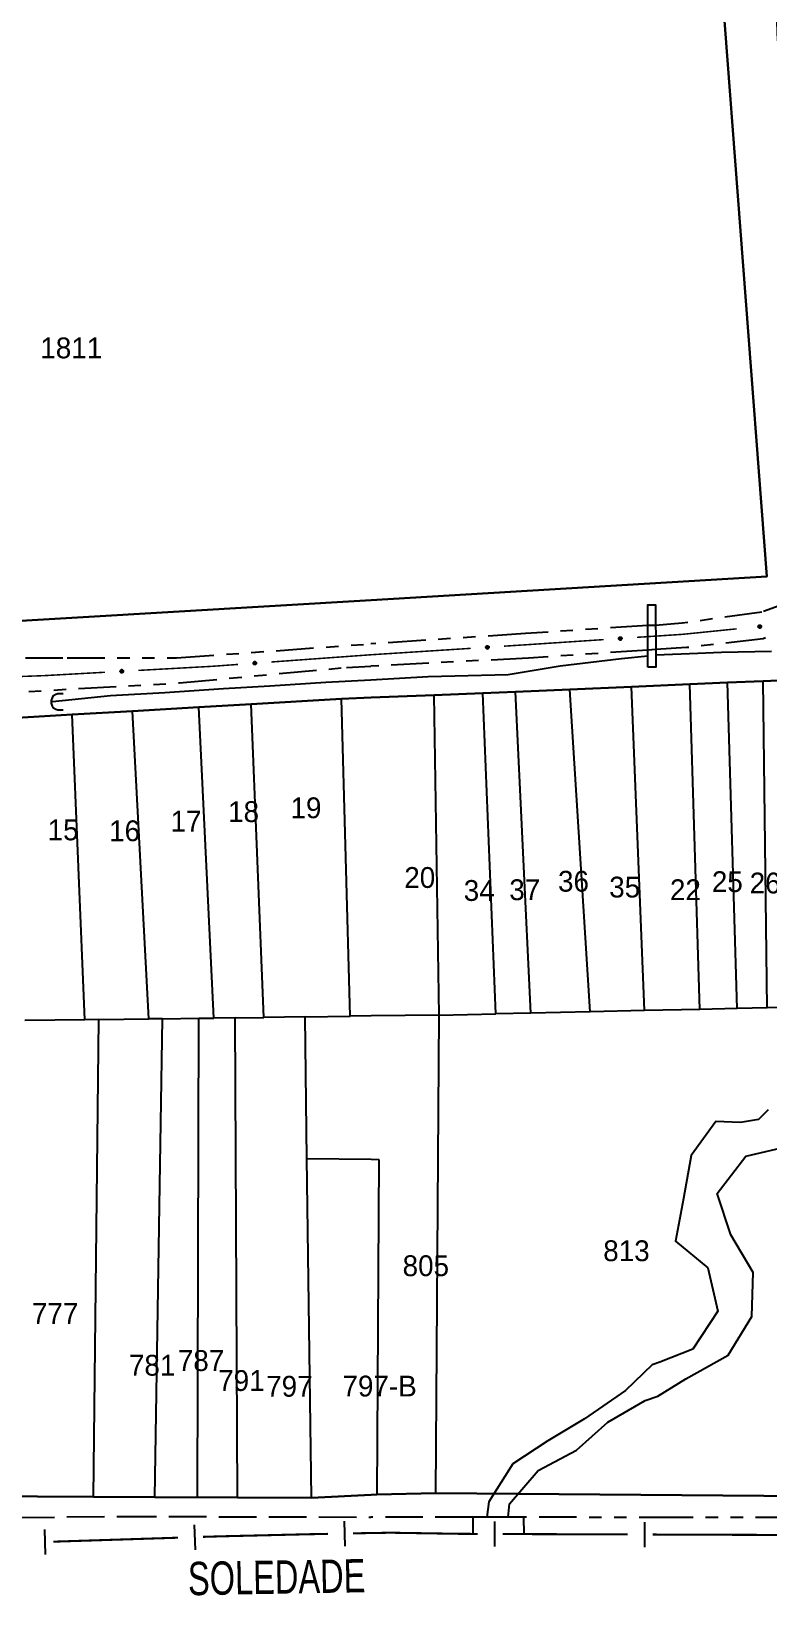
# Model space of a CAD drawing. Extents: x 201225 to 202591, y 4854937 to 4856079.
# Drawn here: x 202277.8 to 202366.2, y 4855152.5 to 4855340.4 of the extents above; entities that cross this region are included whole.
import ezdxf
from ezdxf.enums import TextEntityAlignment as Align

# ---------------------------------------------------------------- set-up
doc = ezdxf.new("R2010")
doc.units = 0
doc.header["$LTSCALE"] = 1.5
doc.header["$MEASUREMENT"] = 0
for name, pattern in [('TRACO_05', [11, 7, -1, 0.5, -1, 0.5, -1]), ('TRACO_11', [8, 3, -1, 3, -1]), ('TRACO_25', [8, 3, -1, 1, -1, 1, -1])]:
    doc.linetypes.add(name, pattern=pattern)
for name, color, linetype in [('CD_MALHA_LOTES', 7, 'CONTINUOUS'), ('HD-CURSO-PERENE', 170, 'CONTINUOUS'), ('HD-VALAS-DRENOS', 170, 'CONTINUOUS'), ('LM-LIM-SETORES-BAIRROS', 250, 'CONTINUOUS'), ('RU-QUADRA', 210, 'CONTINUOUS'), ('SV-BUEIRO-VALA', 7, 'CONTINUOUS'), ('SV-EIXO-RUA-N-PAV', 6, 'CONTINUOUS'), ('SV-ESTIVAS', 7, 'CONTINUOUS'), ('SV-PONTE-BUEIRO', 251, 'CONTINUOUS'), ('SV-RUA-NAO-PAV', 7, 'CONTINUOUS'), ('SV-RUA-PAVIM', 7, 'CONTINUOUS'), ('SV-TXT-RUA-PAV', 7, 'CONTINUOUS'), ('Th_NmrPort', 7, 'CONTINUOUS')]:
    doc.layers.add(name, color=color, linetype=linetype)
doc.styles.add('ARIAL', font='ARIAL.SHX')

# ---------------------------------------------------------------- blocks, each defined once
blk = doc.blocks.new('COD120', base_point=(202325.86, 4856054.02))
at = {"layer": 'SV-BUEIRO-VALA'}
blk.add_lwpolyline([(202324.86, 4856052.62), (202324.86, 4856053.203333), (202324.86, 4856053.290833), (202324.943333, 4856053.524167), (202325.11, 4856053.786667), (202325.36, 4856053.9325), (202325.693333, 4856054.02), (202326.026667, 4856054.02), (202326.36, 4856053.9325), (202326.61, 4856053.786667), (202326.776667, 4856053.524167), (202326.86, 4856053.290833), (202326.86, 4856053.203333), (202326.86, 4856052.62)], dxfattribs=at)

msp = doc.modelspace()

# ---------------------------------------------------------------- linework, layer by layer
at = {"layer": 'CD_MALHA_LOTES', "linetype": 'Continuous', "flags": 128}
for points in [[(202366.07, 4855274.9), (202360.42, 4855349.59)], [(202318.57, 4855272.08), (202366.07, 4855274.9)], [(202175.44, 4855263.61), (202318.57, 4855272.08)], [(202361.35, 4855262.18), (202365.64, 4855262.36)], [(202365.64, 4855262.36), (202370.22, 4855262.56)], [(202366.12, 4855223.11), (202365.64, 4855262.36)], [(202315.02, 4855260.24), (202318.57, 4855260.37)], [(202318.57, 4855260.37), (202326.14, 4855260.65)], [(202326.14, 4855260.65), (202332, 4855260.9)], [(202326.73, 4855222.23), (202326.14, 4855260.65)], [(202332, 4855260.9), (202335.9, 4855261.07)], [(202333.55, 4855222.38), (202332, 4855260.9)], [(202335.9, 4855261.07), (202342.43, 4855261.36)], [(202337.75, 4855222.48), (202335.9, 4855261.07)], [(202342.43, 4855261.36), (202349.84, 4855261.68)], [(202344.86, 4855222.64), (202342.43, 4855261.36)], [(202349.84, 4855261.68), (202356.85, 4855261.98)], [(202351.4, 4855222.78), (202349.84, 4855261.68)], [(202356.85, 4855261.98), (202361.35, 4855262.18)], [(202358.03, 4855222.93), (202356.85, 4855261.98)], [(202362.51, 4855223.03), (202361.35, 4855262.18)], [(202282.68, 4855258.34), (202289.9, 4855258.76)], [(202289.9, 4855258.76), (202297.87, 4855259.23)], [(202291.87, 4855221.79), (202289.9, 4855258.76)], [(202297.87, 4855259.23), (202304.18, 4855259.6)], [(202299.68, 4855221.89), (202297.87, 4855259.23)], [(202304.18, 4855259.6), (202315.02, 4855260.24)], [(202305.69, 4855221.97), (202304.18, 4855259.6)], [(202316.06, 4855222.11), (202315.02, 4855260.24)], [(202276.09, 4855257.95), (202282.68, 4855258.34)], [(202284.21, 4855221.69), (202282.68, 4855258.34)], [(202351.4, 4855222.78), (202344.86, 4855222.64)], [(202358.03, 4855222.93), (202351.4, 4855222.78)], [(202362.51, 4855223.03), (202358.03, 4855222.93)], [(202366.12, 4855223.11), (202362.51, 4855223.03)], [(202371.48, 4855223.23), (202366.12, 4855223.11)], [(202284.21, 4855221.69), (202276.99, 4855221.6)], [(202285.86, 4855221.71), (202284.21, 4855221.69)], [(202285.25, 4855164.4), (202285.86, 4855221.71)], [(202285.86, 4855221.71), (202291.87, 4855221.79)], [(202293.52, 4855221.81), (202291.87, 4855221.79)], [(202292.62, 4855164.36), (202293.52, 4855221.81)], [(202293.52, 4855221.81), (202297.88, 4855221.87)], [(202297.72, 4855164.33), (202297.88, 4855221.87)], [(202297.88, 4855221.87), (202299.68, 4855221.89)], [(202302.24, 4855221.93), (202299.68, 4855221.89)], [(202302.24, 4855221.93), (202305.69, 4855221.97)], [(202302.53, 4855164.3), (202302.24, 4855221.93)], [(202310.65, 4855222.04), (202305.69, 4855221.97)], [(202310.65, 4855222.04), (202316.06, 4855222.11)], [(202310.87, 4855205.04), (202310.65, 4855222.04)], [(202318.57, 4855222.14), (202316.06, 4855222.11)], [(202326.73, 4855222.23), (202318.57, 4855222.14)], [(202326.34, 4855164.84), (202326.73, 4855222.23)], [(202326.73, 4855222.23), (202333.55, 4855222.38)], [(202337.75, 4855222.48), (202333.55, 4855222.38)], [(202344.86, 4855222.64), (202337.75, 4855222.48)], [(202311.4, 4855164.26), (202310.87, 4855205.04)], [(202310.87, 4855205.04), (202318.57, 4855204.94)], [(202318.57, 4855204.94), (202319.48, 4855204.92)], [(202319.48, 4855204.92), (202319.25, 4855164.66)], [(202318.57, 4855164.62), (202311.4, 4855164.26)], [(202319.25, 4855164.66), (202318.57, 4855164.62)], [(202326.34, 4855164.84), (202319.25, 4855164.66)], [(202375.58, 4855164.42), (202326.34, 4855164.84)], [(202285.25, 4855164.4), (202271.73, 4855164.48)], [(202292.62, 4855164.36), (202285.25, 4855164.4)], [(202297.72, 4855164.33), (202292.62, 4855164.36)], [(202302.53, 4855164.3), (202297.72, 4855164.33)], [(202311.4, 4855164.26), (202302.53, 4855164.3)]]:
    msp.add_lwpolyline(points, dxfattribs=at)
at = {"layer": 'HD-CURSO-PERENE', "linetype": 'Continuous'}
for points in [[(202366.23, 4855210.88, 2.8), (202365.07, 4855209.69, 3.21), (202362.92, 4855209.36, 3.21), (202359.95, 4855209.46, 3.2), (202356.98, 4855205.38, 3.2), (202356.08, 4855200.23, 3.2), (202355.11, 4855195.1, 3.2), (202358.99, 4855191.88, 3.2), (202360.2, 4855186.7, 3.2), (202357.19, 4855182.11, 3.2), (202353.22, 4855180.57, 3.2), (202352.33, 4855180.23, 3.2), (202349.12, 4855177.15, 3.2), (202344.18, 4855173.78, 3.2), (202339.77, 4855171.14, 3.2), (202335.58, 4855168.35, 3.2), (202332.71, 4855163.8, 3.35), (202332.45, 4855161.96, 3.35)], [(202335.04, 4855161.96, 3.22), (202335.18, 4855163.55, 3.22), (202338.64, 4855167.56, 3.22), (202343.23, 4855170.02, 3.22), (202347, 4855173.37, 3.22), (202351.46, 4855175.98, 3.22), (202353, 4855176.49, 3.22), (202356.37, 4855178.57, 3.22), (202361.45, 4855181.42, 3.22), (202364.28, 4855186.05, 3.22), (202364.43, 4855191.34, 3.22), (202361.77, 4855195.85, 3.22), (202360.14, 4855200.84, 3.22), (202363.55, 4855205.3, 3.22), (202369.05, 4855206.58, 3.22)]]:
    msp.add_polyline3d(points, dxfattribs=at)
at = {"layer": 'HD-VALAS-DRENOS', "linetype": 'TRACO_05'}
for points in [[(202352.75, 4855265.51, 2.79), (202357.78, 4855265.71, 2.75), (202360.63, 4855265.83, 2.75), (202366.64, 4855265.95, 2.75)], [(202318.55, 4855262.52, 2.84), (202325.42, 4855262.89, 2.84), (202335.03, 4855263.13, 2.84), (202341.25, 4855264.18, 2.71), (202348.64, 4855265.08, 2.48), (202351.81, 4855265.38, 2.8)], [(202280.32, 4855259.9, 3.13), (202287.29, 4855260.64, 3.13), (202293.81, 4855260.99, 2.98), (202300.84, 4855261.47, 2.92), (202306.4, 4855261.8, 2.85), (202313.14, 4855262.23, 2.81), (202318.55, 4855262.52, 2.84)]]:
    msp.add_polyline3d(points, dxfattribs=at)
at = {"layer": 'LM-LIM-SETORES-BAIRROS'}
for points in [[(202297.34, 4855161.05), (202297.44, 4855158.05)], [(202315.35, 4855161.49), (202315.41, 4855158.49)], [(202333.39, 4855161.44), (202333.38, 4855158.44)], [(202351.39, 4855161.37), (202351.38, 4855158.37)], [(202279.35, 4855160.48), (202279.45, 4855157.48)]]:
    msp.add_lwpolyline(points, dxfattribs=at)
at = {"layer": 'LM-LIM-SETORES-BAIRROS', "const_width": 0.25}
for points in [[(202295.39, 4855159.49), (202280.4, 4855159.01)], [(202300.08, 4855159.64), (202298.39, 4855159.59)], [(202300.39, 4855159.65), (202300.08, 4855159.64)], [(202311.26, 4855159.91), (202300.39, 4855159.65)], [(202311.38, 4855159.91), (202311.26, 4855159.91)], [(202313.38, 4855159.95), (202311.38, 4855159.91)], [(202318.56, 4855160.05), (202316.38, 4855160.01)], [(202319.38, 4855160.06), (202318.56, 4855160.05)], [(202320.92, 4855160.09), (202319.38, 4855160.06)], [(202321.38, 4855160.08), (202320.92, 4855160.09)], [(202329.51, 4855159.95), (202321.38, 4855160.08)], [(202330.38, 4855159.95), (202329.51, 4855159.95)], [(202331.38, 4855159.94), (202330.38, 4855159.95)], [(202349.38, 4855159.88), (202334.38, 4855159.93)], [(202367.38, 4855159.82), (202352.38, 4855159.87)]]:
    msp.add_lwpolyline(points, dxfattribs=at)
at = {"layer": 'RU-QUADRA', "linetype": 'Continuous', "flags": 128}
msp.add_lwpolyline([(202175.44, 4855263.61), (202170.19, 4855338.16), (202318.57, 4855347.08), (202360.42, 4855349.59), (202366.07, 4855274.9), (202318.57, 4855272.08)], close=True, dxfattribs=at)
for points in [[(202370.22, 4855262.56), (202365.64, 4855262.36), (202361.35, 4855262.18), (202356.85, 4855261.98), (202349.84, 4855261.68), (202342.43, 4855261.36), (202335.9, 4855261.07), (202332, 4855260.9), (202326.14, 4855260.65), (202318.57, 4855260.37), (202315.02, 4855260.24), (202304.18, 4855259.6), (202297.87, 4855259.23), (202289.9, 4855258.76), (202282.68, 4855258.34), (202276.09, 4855257.95)], [(202271.73, 4855164.48), (202285.25, 4855164.4), (202292.62, 4855164.36), (202302.53, 4855164.3), (202311.4, 4855164.26), (202318.57, 4855164.62), (202319.25, 4855164.66), (202326.34, 4855164.84), (202375.58, 4855164.42)]]:
    msp.add_lwpolyline(points, dxfattribs=at)
at = {"layer": 'SV-EIXO-RUA-N-PAV', "const_width": 0.18}
for points in [[(202350.49, 4855267.61), (202355.48, 4855267.94)], [(202355.48, 4855267.94), (202356.05, 4855267.98)], [(202356.05, 4855267.98), (202362.45, 4855268.63)], [(202318.56, 4855265.52), (202330.54, 4855266.29)], [(202334.53, 4855266.55), (202336.52, 4855266.68)], [(202336.52, 4855266.68), (202337.18, 4855266.72)], [(202337.18, 4855266.72), (202346.5, 4855267.34)], [(202299.45, 4855264.13), (202290.62, 4855263.64)], [(202299.61, 4855264.14), (202299.45, 4855264.13)], [(202302.6, 4855264.36), (202299.61, 4855264.14)], [(202318.56, 4855265.52), (202306.59, 4855264.65)], [(202279.26, 4855263.01), (202274.64, 4855262.84)], [(202279.64, 4855263.03), (202279.26, 4855263.01)], [(202286.63, 4855263.42), (202279.64, 4855263.03)]]:
    msp.add_lwpolyline(points, dxfattribs=at)
at = {"layer": 'SV-EIXO-RUA-N-PAV'}
for points in [[(202365.07, 4855268.96), (202365.08, 4855269), (202365.11, 4855269.04), (202365.14, 4855269.06), (202365.17, 4855269.08), (202365.2, 4855269.09), (202365.24, 4855269.09), (202365.28, 4855269.08), (202365.33, 4855269.07), (202365.36, 4855269.04), (202365.39, 4855269.01), (202365.4, 4855268.98), (202365.41, 4855268.94), (202365.41, 4855268.91), (202365.41, 4855268.87), (202365.39, 4855268.82), (202365.36, 4855268.79), (202365.33, 4855268.76), (202365.3, 4855268.75), (202365.27, 4855268.74), (202365.23, 4855268.74), (202365.19, 4855268.74), (202365.14, 4855268.76), (202365.11, 4855268.79), (202365.09, 4855268.81), (202365.07, 4855268.85), (202365.06, 4855268.88), (202365.06, 4855268.92), (202365.07, 4855268.96)], [(202332.38, 4855266.52), (202332.41, 4855266.56), (202332.45, 4855266.58), (202332.48, 4855266.6), (202332.52, 4855266.6), (202332.55, 4855266.6), (202332.59, 4855266.59), (202332.62, 4855266.57), (202332.66, 4855266.54), (202332.69, 4855266.5), (202332.7, 4855266.47), (202332.71, 4855266.43), (202332.7, 4855266.4), (202332.69, 4855266.36), (202332.68, 4855266.33), (202332.64, 4855266.29), (202332.61, 4855266.26), (202332.57, 4855266.25), (202332.54, 4855266.25), (202332.5, 4855266.25), (202332.47, 4855266.26), (202332.43, 4855266.28), (202332.39, 4855266.31), (202332.37, 4855266.34), (202332.36, 4855266.38), (202332.35, 4855266.41), (202332.35, 4855266.45), (202332.36, 4855266.48), (202332.38, 4855266.52)], [(202348.35, 4855267.58), (202348.38, 4855267.61), (202348.41, 4855267.64), (202348.45, 4855267.65), (202348.48, 4855267.65), (202348.52, 4855267.65), (202348.55, 4855267.65), (202348.59, 4855267.63), (202348.63, 4855267.6), (202348.65, 4855267.56), (202348.67, 4855267.53), (202348.67, 4855267.49), (202348.67, 4855267.46), (202348.66, 4855267.42), (202348.64, 4855267.38), (202348.61, 4855267.34), (202348.57, 4855267.32), (202348.54, 4855267.31), (202348.5, 4855267.3), (202348.47, 4855267.3), (202348.43, 4855267.31), (202348.4, 4855267.33), (202348.36, 4855267.36), (202348.33, 4855267.4), (202348.32, 4855267.43), (202348.32, 4855267.47), (202348.32, 4855267.5), (202348.32, 4855267.54), (202348.35, 4855267.58)], [(202304.75, 4855264.41), (202304.72, 4855264.37), (202304.68, 4855264.34), (202304.65, 4855264.33), (202304.61, 4855264.33), (202304.58, 4855264.33), (202304.54, 4855264.33), (202304.5, 4855264.35), (202304.47, 4855264.38), (202304.44, 4855264.42), (202304.43, 4855264.45), (202304.42, 4855264.49), (202304.42, 4855264.52), (202304.43, 4855264.56), (202304.45, 4855264.6), (202304.48, 4855264.63), (202304.52, 4855264.66), (202304.55, 4855264.67), (202304.59, 4855264.68), (202304.62, 4855264.68), (202304.66, 4855264.67), (202304.7, 4855264.65), (202304.73, 4855264.62), (202304.76, 4855264.58), (202304.77, 4855264.55), (202304.78, 4855264.51), (202304.78, 4855264.48), (202304.77, 4855264.44), (202304.75, 4855264.41)], [(202288.78, 4855263.43), (202288.74, 4855263.39), (202288.71, 4855263.37), (202288.67, 4855263.35), (202288.64, 4855263.35), (202288.6, 4855263.35), (202288.57, 4855263.36), (202288.53, 4855263.38), (202288.5, 4855263.41), (202288.47, 4855263.45), (202288.46, 4855263.48), (202288.45, 4855263.52), (202288.45, 4855263.55), (202288.46, 4855263.59), (202288.48, 4855263.63), (202288.52, 4855263.66), (202288.55, 4855263.69), (202288.59, 4855263.7), (202288.62, 4855263.7), (202288.66, 4855263.7), (202288.69, 4855263.69), (202288.73, 4855263.67), (202288.76, 4855263.64), (202288.79, 4855263.61), (202288.8, 4855263.57), (202288.81, 4855263.54), (202288.81, 4855263.5), (202288.8, 4855263.47), (202288.78, 4855263.43)]]:
    msp.add_lwpolyline(points, close=True, dxfattribs=at)
for points in [[(202365.06, 4855268.92), (202365.33, 4855269.07)], [(202365.06, 4855268.94), (202365.3, 4855269.07)], [(202365.06, 4855268.9), (202365.34, 4855269.05)], [(202365.06, 4855268.88), (202365.36, 4855269.04)], [(202365.07, 4855268.96), (202365.28, 4855269.08)], [(202365.07, 4855268.87), (202365.37, 4855269.02)], [(202365.07, 4855268.85), (202365.39, 4855269.01)], [(202365.08, 4855269), (202365.24, 4855269.09)], [(202365.08, 4855268.98), (202365.25, 4855269.08)], [(202365.08, 4855268.83), (202365.39, 4855268.99)], [(202365.09, 4855268.81), (202365.4, 4855268.98)], [(202365.1, 4855269.02), (202365.21, 4855269.08)], [(202365.1, 4855268.8), (202365.4, 4855268.96)], [(202365.11, 4855269.04), (202365.2, 4855269.09)], [(202365.11, 4855268.79), (202365.41, 4855268.94)], [(202365.13, 4855268.77), (202365.41, 4855268.92)], [(202365.14, 4855268.76), (202365.41, 4855268.91)], [(202365.17, 4855268.75), (202365.41, 4855268.88)], [(202365.19, 4855268.74), (202365.41, 4855268.87)], [(202365.21, 4855268.74), (202365.39, 4855268.84)], [(202365.23, 4855268.74), (202365.39, 4855268.82)], [(202365.25, 4855268.74), (202365.37, 4855268.8)], [(202365.27, 4855268.74), (202365.36, 4855268.79)], [(202332.35, 4855266.45), (202332.69, 4855266.5)], [(202332.35, 4855266.41), (202332.7, 4855266.47)], [(202332.36, 4855266.48), (202332.66, 4855266.54)], [(202332.36, 4855266.47), (202332.67, 4855266.52)], [(202332.36, 4855266.43), (202332.69, 4855266.49)], [(202332.36, 4855266.39), (202332.7, 4855266.45)], [(202332.36, 4855266.38), (202332.71, 4855266.43)], [(202332.37, 4855266.5), (202332.64, 4855266.55)], [(202332.37, 4855266.36), (202332.7, 4855266.42)], [(202332.37, 4855266.34), (202332.7, 4855266.4)], [(202332.38, 4855266.52), (202332.62, 4855266.57)], [(202332.38, 4855266.32), (202332.69, 4855266.38)], [(202332.39, 4855266.31), (202332.69, 4855266.36)], [(202332.4, 4855266.54), (202332.6, 4855266.58)], [(202332.41, 4855266.56), (202332.59, 4855266.59)], [(202332.42, 4855266.29), (202332.68, 4855266.34)], [(202332.43, 4855266.57), (202332.56, 4855266.59)], [(202332.43, 4855266.28), (202332.68, 4855266.33)], [(202332.45, 4855266.58), (202332.55, 4855266.6)], [(202332.45, 4855266.27), (202332.65, 4855266.31)], [(202332.47, 4855266.26), (202332.64, 4855266.29)], [(202332.49, 4855266.25), (202332.62, 4855266.28)], [(202332.5, 4855266.25), (202332.61, 4855266.26)], [(202348.32, 4855267.54), (202348.63, 4855267.6)], [(202348.32, 4855267.5), (202348.65, 4855267.56)], [(202348.32, 4855267.49), (202348.65, 4855267.54)], [(202348.32, 4855267.47), (202348.67, 4855267.53)], [(202348.32, 4855267.45), (202348.67, 4855267.5)], [(202348.32, 4855267.43), (202348.67, 4855267.49)], [(202348.33, 4855267.52), (202348.63, 4855267.58)], [(202348.33, 4855267.41), (202348.67, 4855267.47)], [(202348.33, 4855267.4), (202348.67, 4855267.46)], [(202348.34, 4855267.56), (202348.6, 4855267.61)], [(202348.35, 4855267.58), (202348.59, 4855267.63)], [(202348.35, 4855267.38), (202348.66, 4855267.44)], [(202348.36, 4855267.6), (202348.56, 4855267.64)], [(202348.36, 4855267.36), (202348.66, 4855267.42)], [(202348.38, 4855267.61), (202348.55, 4855267.65)], [(202348.38, 4855267.35), (202348.65, 4855267.4)], [(202348.4, 4855267.63), (202348.53, 4855267.65)], [(202348.4, 4855267.33), (202348.64, 4855267.38)], [(202348.41, 4855267.64), (202348.52, 4855267.65)], [(202348.42, 4855267.32), (202348.62, 4855267.36)], [(202348.43, 4855267.31), (202348.61, 4855267.34)], [(202348.46, 4855267.31), (202348.58, 4855267.33)], [(202348.47, 4855267.3), (202348.57, 4855267.32)], [(202304.76, 4855264.58), (202304.42, 4855264.52)], [(202304.77, 4855264.55), (202304.42, 4855264.49)], [(202304.73, 4855264.62), (202304.43, 4855264.56)], [(202304.74, 4855264.6), (202304.43, 4855264.54)], [(202304.76, 4855264.57), (202304.43, 4855264.51)], [(202304.77, 4855264.53), (202304.43, 4855264.47)], [(202304.78, 4855264.51), (202304.43, 4855264.45)], [(202304.77, 4855264.5), (202304.44, 4855264.44)], [(202304.78, 4855264.48), (202304.44, 4855264.42)], [(202304.7, 4855264.65), (202304.45, 4855264.6)], [(202304.71, 4855264.63), (202304.45, 4855264.58)], [(202304.77, 4855264.46), (202304.46, 4855264.4)], [(202304.77, 4855264.44), (202304.47, 4855264.38)], [(202304.66, 4855264.67), (202304.48, 4855264.63)], [(202304.67, 4855264.66), (202304.48, 4855264.62)], [(202304.76, 4855264.43), (202304.49, 4855264.37)], [(202304.75, 4855264.41), (202304.5, 4855264.35)], [(202304.64, 4855264.67), (202304.51, 4855264.65)], [(202304.62, 4855264.68), (202304.52, 4855264.66)], [(202304.73, 4855264.39), (202304.53, 4855264.34)], [(202304.72, 4855264.37), (202304.54, 4855264.33)], [(202304.7, 4855264.35), (202304.57, 4855264.33)], [(202304.68, 4855264.34), (202304.58, 4855264.33)], [(202288.79, 4855263.61), (202288.45, 4855263.55)], [(202288.8, 4855263.57), (202288.45, 4855263.52)], [(202288.76, 4855263.64), (202288.46, 4855263.59)], [(202288.78, 4855263.62), (202288.46, 4855263.57)], [(202288.79, 4855263.59), (202288.46, 4855263.54)], [(202288.8, 4855263.55), (202288.46, 4855263.5)], [(202288.81, 4855263.54), (202288.46, 4855263.48)], [(202288.8, 4855263.52), (202288.47, 4855263.46)], [(202288.81, 4855263.5), (202288.47, 4855263.45)], [(202288.73, 4855263.67), (202288.48, 4855263.63)], [(202288.74, 4855263.65), (202288.48, 4855263.61)], [(202288.8, 4855263.48), (202288.49, 4855263.43)], [(202288.8, 4855263.47), (202288.5, 4855263.41)], [(202288.71, 4855263.68), (202288.51, 4855263.64)], [(202288.69, 4855263.69), (202288.52, 4855263.66)], [(202288.79, 4855263.45), (202288.52, 4855263.4)], [(202288.78, 4855263.43), (202288.53, 4855263.38)], [(202288.67, 4855263.7), (202288.54, 4855263.67)], [(202288.66, 4855263.7), (202288.55, 4855263.69)], [(202288.76, 4855263.41), (202288.56, 4855263.37)], [(202288.74, 4855263.39), (202288.57, 4855263.36)], [(202288.72, 4855263.38), (202288.6, 4855263.36)], [(202288.71, 4855263.37), (202288.6, 4855263.35)]]:
    msp.add_lwpolyline(points, dxfattribs=at)
at = {"layer": 'SV-ESTIVAS', "linetype": 'Continuous'}
msp.add_polyline3d([(202351.81, 4855264.04, 3.32), (202351.81, 4855265.38, 3.32), (202351.78, 4855271.52, 3.29), (202352.71, 4855271.52, 3.29), (202352.75, 4855265.51, 3.29), (202352.75, 4855264.02, 3.29)], close=True, dxfattribs=at)
at = {"layer": 'SV-PONTE-BUEIRO', "linetype": 'Continuous'}
for points in [[(202330.78, 4855161.96, 4.13), (202330.79, 4855159.95, 4.12)], [(202336.94, 4855159.92, 4.12), (202336.92, 4855161.96, 4.12), (202335.04, 4855161.96, 4.12), (202332.45, 4855161.96, 4.12), (202330.78, 4855161.96, 3.98)]]:
    msp.add_polyline3d(points, dxfattribs=at)
at = {"layer": 'SV-RUA-NAO-PAV', "linetype": 'TRACO_25'}
for points in [[(202318.55, 4855349.2, 3.93), (202328.63, 4855350.06, 3.6), (202343.64, 4855350.95, 3.23), (202361.86, 4855351.87, 3.23), (202364.7, 4855349.84, 3.45), (202367.2, 4855343.75, 3.33), (202368.42, 4855310.33, 3.35), (202369.02, 4855291.81, 3.33), (202369.17, 4855283.45, 2.85), (202369.19, 4855275.52, 2.85), (202369.39, 4855273.04, 2.62), (202369.9, 4855272.24, 2.95), (202365.5, 4855270.64, 3.22), (202355.92, 4855269.31, 3.22), (202352.73, 4855269.05, 3.22), (202351.79, 4855269.05, 3.22), (202337.1, 4855268.07, 3.22), (202318.55, 4855266.83, 3.28)], [(202374.75, 4855265.12, 2.95), (202371.63, 4855269.44, 3.22), (202365.64, 4855267.44, 3.22), (202356.45, 4855266.38, 3.22), (202352.75, 4855266.16, 3.22), (202351.81, 4855266.07, 3.22), (202337.47, 4855265.12, 3.19), (202318.55, 4855264.15, 3.19)], [(202173.12, 4855260.67, 3.57), (202184.86, 4855260.37, 3.57), (202219.09, 4855261.59, 3.41), (202235.05, 4855262.46, 3.38), (202265.07, 4855265.12, 3.42), (202282.08, 4855265.14, 3.28), (202295.21, 4855265.14, 3.28), (202318.55, 4855266.83, 3.28)], [(202174.03, 4855253.62, 4.21), (202197.43, 4855256.63, 3.43), (202212.48, 4855256.89, 3.44), (202223.49, 4855258.54, 3.55), (202223.53, 4855258.54, 3.54), (202244.17, 4855259.41, 3.33), (202271.47, 4855260.78, 3.29), (202295.57, 4855262.14, 3.34), (202315.61, 4855264, 3.28), (202318.55, 4855264.15, 3.19)], [(202381.23, 4855161.9, 3.81), (202355.24, 4855161.9, 3.81), (202336.92, 4855161.96, 4.12)]]:
    msp.add_polyline3d(points, dxfattribs=at)
at = {"layer": 'SV-RUA-PAVIM', "linetype": 'TRACO_11'}
for points in [[(202196.12, 4855160.82, 3.44), (202223.33, 4855161.32, 3.46), (202258.04, 4855161.7, 3.58), (202288.3, 4855162.05, 3.66), (202318.55, 4855161.96, 3.66)], [(202330.78, 4855161.96, 3.99), (202318.55, 4855161.96, 3.66)]]:
    msp.add_polyline3d(points, dxfattribs=at)

# ---------------------------------------------------------------- block references
at = {"layer": 'SV-BUEIRO-VALA', "rotation": 90}
msp.add_blockref('COD120', (202280.21, 4855259.86, 3.24), dxfattribs=at)

# ---------------------------------------------------------------- texts
at = {"layer": 'SV-TXT-RUA-PAV', "style": 'ARIAL', "width": 0.7}
msp.add_text('SOLEDADE', height=4, rotation=1, dxfattribs=at).set_placement((202296.61, 4855152.57))
at = {"layer": 'Th_NmrPort', "color": 1}
for s, p in [('1811', (202278.85, 4855302.37)), ('18', (202301.4, 4855246.68)), ('19', (202308.89, 4855247.14)), ('15', (202279.73, 4855244.49)), ('16', (202287.11, 4855244.38)), ('17', (202294.49, 4855245.53)), ('20', (202322.55, 4855238.77)), ('34', (202329.69, 4855237.21)), ('37', (202335.16, 4855237.3)), ('36', (202341.01, 4855238.32)), ('35', (202347.16, 4855237.62)), ('22', (202354.45, 4855237.3)), ('25', (202359.48, 4855238.27)), ('26', (202364.02, 4855238.11)), ('813', (202346.44, 4855193.95)), ('805', (202322.35, 4855192.15)), ('777', (202277.84, 4855186.41)), ('781', (202289.49, 4855180.2)), ('787', (202295.36, 4855180.76)), ('791', (202300.21, 4855178.36)), ('797', (202305.97, 4855177.67)), ('797-B', (202315.13, 4855177.7))]:
    msp.add_text(s, height=2.5, dxfattribs=at).set_placement(p, align=Align.MIDDLE_LEFT)

doc.saveas('drawing.dxf')
